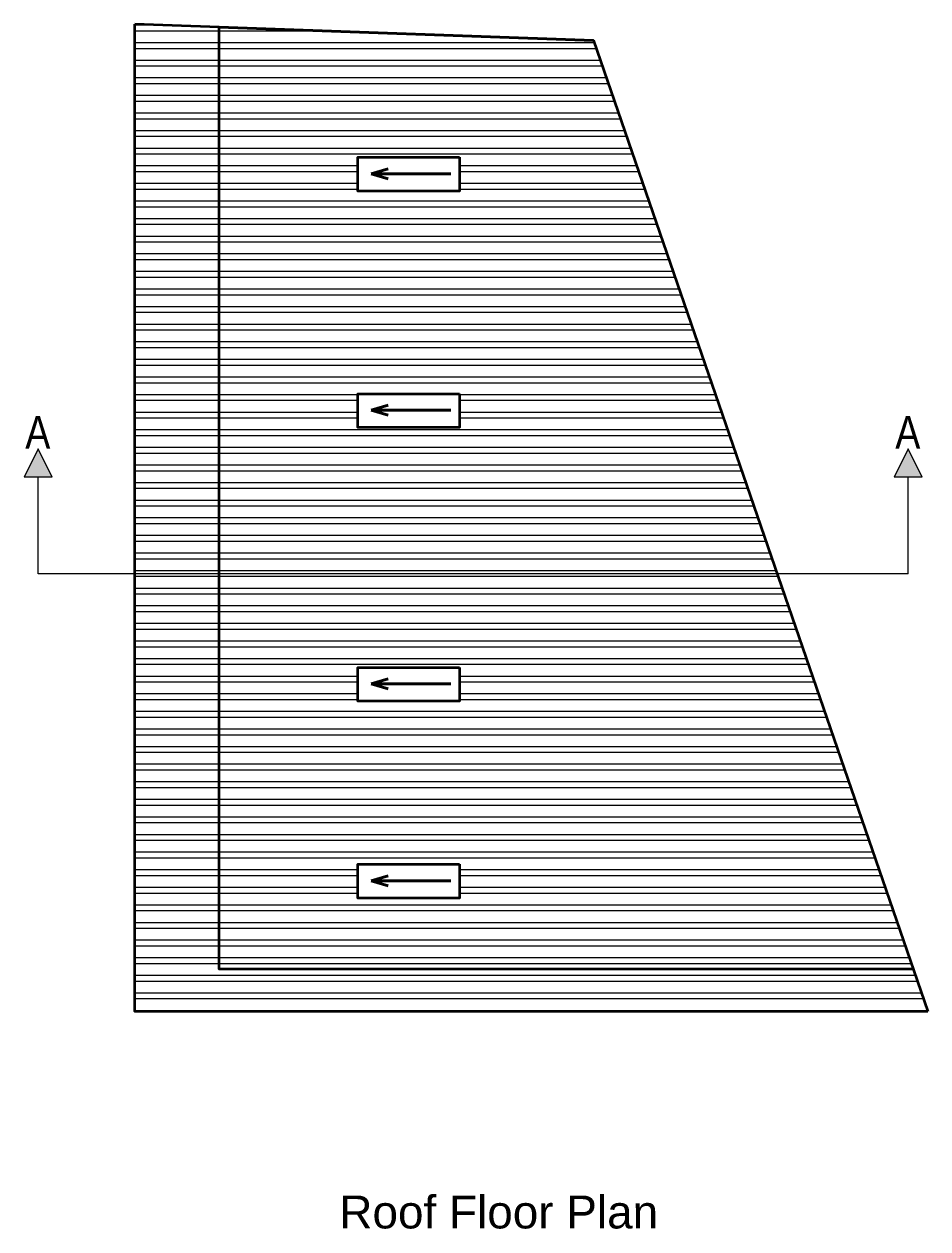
# Model space of a CAD drawing. Header units: inches. Extents: x 352731 to 371558, y -52658 to -39161.
# Drawn here: x 364701 to 365086, y -50140 to -49626 of the extents above; entities that cross this region are included whole.
import ezdxf

# ---------------------------------------------------------------- set-up
doc = ezdxf.new("R2010")
doc.units = ezdxf.units.IN
doc.header["$LTSCALE"] = 2
doc.header["$MEASUREMENT"] = 0
doc.layers.get('0').update_dxf_attribs({"linetype": 'CONTINUOUS'})
for name, color, linetype, lineweight in [('DIM_LINE', 173, 'CONTINUOUS', 20), ('door', 20, 'CONTINUOUS', 35), ('WALL - A', 1, 'CONTINUOUS', 40)]:
    doc.layers.add(name, color=color, linetype=linetype, lineweight=lineweight)
doc.styles.get("Standard").update_dxf_attribs({"font": 'ARIALN.TTF'})
pattern_1 = [(180, (5806.139, 305.7614), (-4e-16, -7.5), []), (180, (5803.639, 308.2614), (-4e-16, -7.5), [])]

msp = doc.modelspace()

# ---------------------------------------------------------------- hatches: boundary and pattern name
at = {"linetype": 'ByBlock', "lineweight": 5}
for points in [[(364707.33, -49807.48), (364713.33, -49819.48), (364701.33, -49819.48)], [(365078.07, -49807.48), (365084.07, -49819.48), (365072.07, -49819.48)]]:
    msp.add_hatch(color=7, dxfattribs=at).paths.add_polyline_path(points)
at = {"layer": 'DIM_LINE'}
h = msp.add_hatch(dxfattribs=at)
h.set_pattern_fill('ANSI32', color=256, scale=20, angle=135)
h.set_pattern_definition(pattern_1)
h.paths.add_polyline_path([(364784.45, -49627.7), (364748.45, -49626.4), (364748.45, -49860.64), (364784.45, -49860.64)])
h = msp.add_hatch(dxfattribs=at)
h.set_pattern_fill('ANSI32', color=256, scale=20, angle=135)
h.set_pattern_definition(pattern_1)
h.paths.add_polyline_path([(364943.95, -49633.44), (364784.45, -49627.7), (364784.45, -49860.64), (365022.2, -49860.64)])
h.paths.add_polyline_path([(364886.9, -49783.93), (364886.9, -49798.38), (364843.57, -49798.38), (364843.57, -49783.93)], flags=16)
h.paths.add_polyline_path([(364886.9, -49697.63), (364843.57, -49697.63), (364843.57, -49683.18), (364886.9, -49683.18)], flags=16)
h = msp.add_hatch(dxfattribs=at)
h.set_pattern_fill('ANSI32', color=256, scale=20, angle=135)
h.set_pattern_definition(pattern_1)
h.paths.add_polyline_path([(365086.46, -50047.21), (365080.26, -50029.21), (364784.45, -50029.21), (364784.45, -49860.64), (364748.45, -49860.64), (364748.45, -50047.21)])
h = msp.add_hatch(dxfattribs=at)
h.set_pattern_fill('ANSI32', color=256, scale=20, angle=135)
h.set_pattern_definition(pattern_1)
h.paths.add_polyline_path([(365080.26, -50029.21), (365022.2, -49860.64), (364784.45, -49860.64), (364784.45, -50029.21)])
h.paths.add_polyline_path([(364886.9, -49984.45), (364886.9, -49998.9), (364843.57, -49998.9), (364843.57, -49984.45)], flags=16)
h.paths.add_polyline_path([(364886.9, -49915), (364843.57, -49915), (364843.57, -49900.55), (364886.9, -49900.55)], flags=16)

# ---------------------------------------------------------------- linework, layer by layer
at = {"color": 7, "linetype": 'ByBlock', "lineweight": 5}
for p, q in [((364707.33, -49807.48), (364701.33, -49819.48)), ((364713.33, -49819.48), (364707.33, -49807.48)), ((365078.07, -49807.48), (365072.07, -49819.48)), ((365084.07, -49819.48), (365078.07, -49807.48)), ((364713.33, -49819.48), (364701.33, -49819.48)), ((364707.33, -49860.64), (364707.33, -49819.48)), ((365084.07, -49819.48), (365072.07, -49819.48)), ((365078.07, -49860.64), (365078.07, -49819.48)), ((365078.07, -49860.64), (364707.33, -49860.64))]:
    msp.add_line(p, q, dxfattribs=at)
at = {"layer": 'DIM_LINE'}
for points in [[(364843.57, -49683.18), (364843.57, -49697.63), (364886.9, -49697.63), (364886.9, -49683.18)], [(364843.57, -49783.93), (364843.57, -49798.38), (364886.9, -49798.38), (364886.9, -49783.93)], [(364843.57, -49900.55), (364843.57, -49915), (364886.9, -49915), (364886.9, -49900.55)], [(364843.57, -49984.45), (364843.57, -49998.9), (364886.9, -49998.9), (364886.9, -49984.45)]]:
    msp.add_lwpolyline(points, close=True, dxfattribs=at)
at = {"layer": 'door', "ltscale": 0.5}
msp.add_line((364943.95, -49633.44), (364748.45, -49626.4), dxfattribs=at)
for points in [[(365086.46, -50047.21), (364748.45, -50047.21), (364748.45, -49626.4)], [(365080.26, -50029.21), (364784.45, -50029.21), (364784.45, -49627.7), (364943.95, -49633.44), (365086.46, -50047.21)]]:
    msp.add_lwpolyline(points, dxfattribs=at)
for points in [[(364886.9, -49683.18), (364886.9, -49697.63), (364843.57, -49697.63), (364843.57, -49683.18)], [(364886.9, -49783.93), (364886.9, -49798.38), (364843.57, -49798.38), (364843.57, -49783.93)], [(364886.9, -49900.55), (364886.9, -49915), (364843.57, -49915), (364843.57, -49900.55)], [(364886.9, -49984.45), (364886.9, -49998.9), (364843.57, -49998.9), (364843.57, -49984.45)]]:
    msp.add_lwpolyline(points, close=True, dxfattribs=at)
at = {"layer": 'WALL - A'}
for p, q in [((364849.16, -49690.21), (364856.46, -49688.08)), ((364883.14, -49690.21), (364849.16, -49690.21)), ((364849.16, -49690.21), (364856.46, -49692.34)), ((364849.16, -49790.96), (364856.46, -49788.84)), ((364883.14, -49790.96), (364849.16, -49790.96)), ((364849.16, -49790.96), (364856.46, -49793.09)), ((364849.16, -49907.58), (364856.46, -49905.46)), ((364883.14, -49907.58), (364849.16, -49907.58)), ((364849.16, -49907.58), (364856.46, -49909.71)), ((364849.16, -49991.48), (364856.46, -49989.36)), ((364883.14, -49991.48), (364849.16, -49991.48)), ((364849.16, -49991.48), (364856.46, -49993.61))]:
    msp.add_line(p, q, dxfattribs=at)

# ---------------------------------------------------------------- texts
at = {"color": 7, "linetype": 'ByBlock', "lineweight": 5, "char_height": 14}
for s, insert, width, attachment_point in [('A', (364712.52, -49793.37), 26.5803, 3), ('A', (365083.25, -49793.37), 26.5803, 3), ('{\\fArial CE|b0|i0|c0|p34;Roof\\fArial CE|b0|i0|c238|p34; Floor Plan}', (364903.59, -50132.77), 235.547, 5)]:
    msp.add_mtext(s, dxfattribs=dict(at, insert=insert, width=width, attachment_point=attachment_point))

doc.saveas('drawing.dxf')
